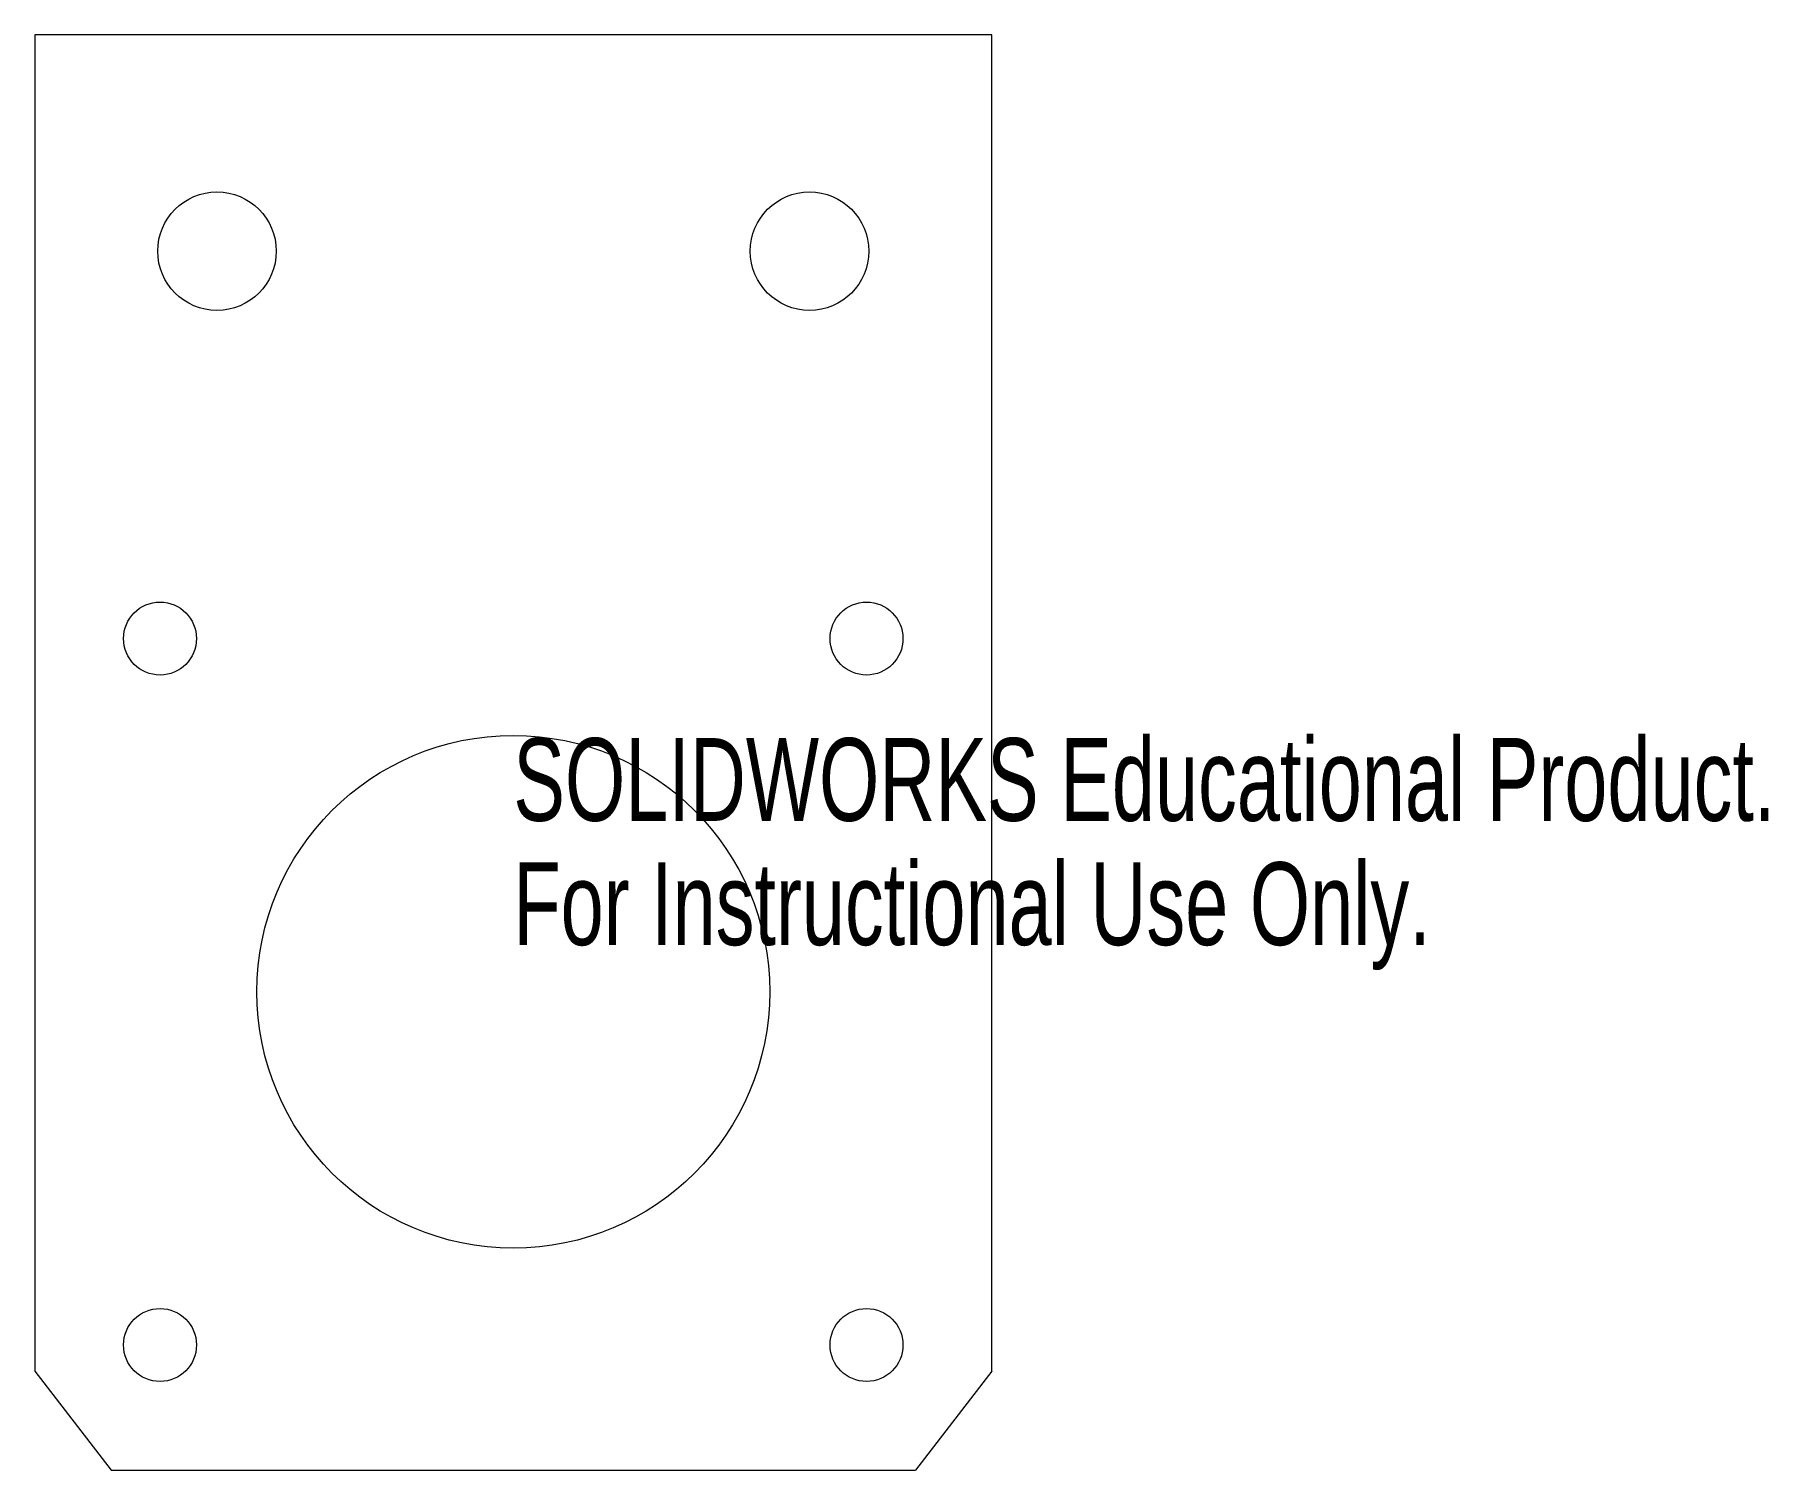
# Model space of a CAD drawing. Header units: millimetres. Extents: x -21 to 55.1, y -22 to 41.
import ezdxf

# ---------------------------------------------------------------- set-up
doc = ezdxf.new("R2010")
doc.units = ezdxf.units.MM
doc.layers.add('SLD-0', color=179, linetype='Continuous')
doc.styles.add('SLDTEXTSTYLE0', font='TXT', dxfattribs={"width": 0.7})

msp = doc.modelspace()

# ---------------------------------------------------------------- linework, layer by layer
at = {"layer": 'SLD-0', "color": 179, "linetype": 'Continuous', "lineweight": 18}
for p, q in [((-21, 41), (-21, -17.645)), ((21, 41), (-21, 41)), ((21, -17.645), (21, 41)), ((-21, -17.645), (-17.645, -22)), ((21, -17.645), (17.645, -22)), ((-17.645, -22), (17.645, -22))]:
    msp.add_line(p, q, dxfattribs=at)
for centre, radius in [((-13, 31.5), 2.6), ((13, 31.5), 2.6), ((-15.5, 14.5), 1.6), ((15.5, 14.5), 1.6), ((0, -1), 11.25), ((-15.5, -16.5), 1.6), ((15.5, -16.5), 1.6)]:
    msp.add_circle(centre, radius, dxfattribs=at)

# ---------------------------------------------------------------- texts
at = {"color": 7, "linetype": 'Continuous', "char_height": 3.633, "attachment_point": 1, "style": 'SLDTEXTSTYLE0'}
for s, insert in [('SOLIDWORKS Educational Product.', (0, 10.133)), ('For Instructional Use Only.', (0, 4.683))]:
    msp.add_mtext(s, dxfattribs=dict(at, insert=insert))

doc.saveas('drawing.dxf')
